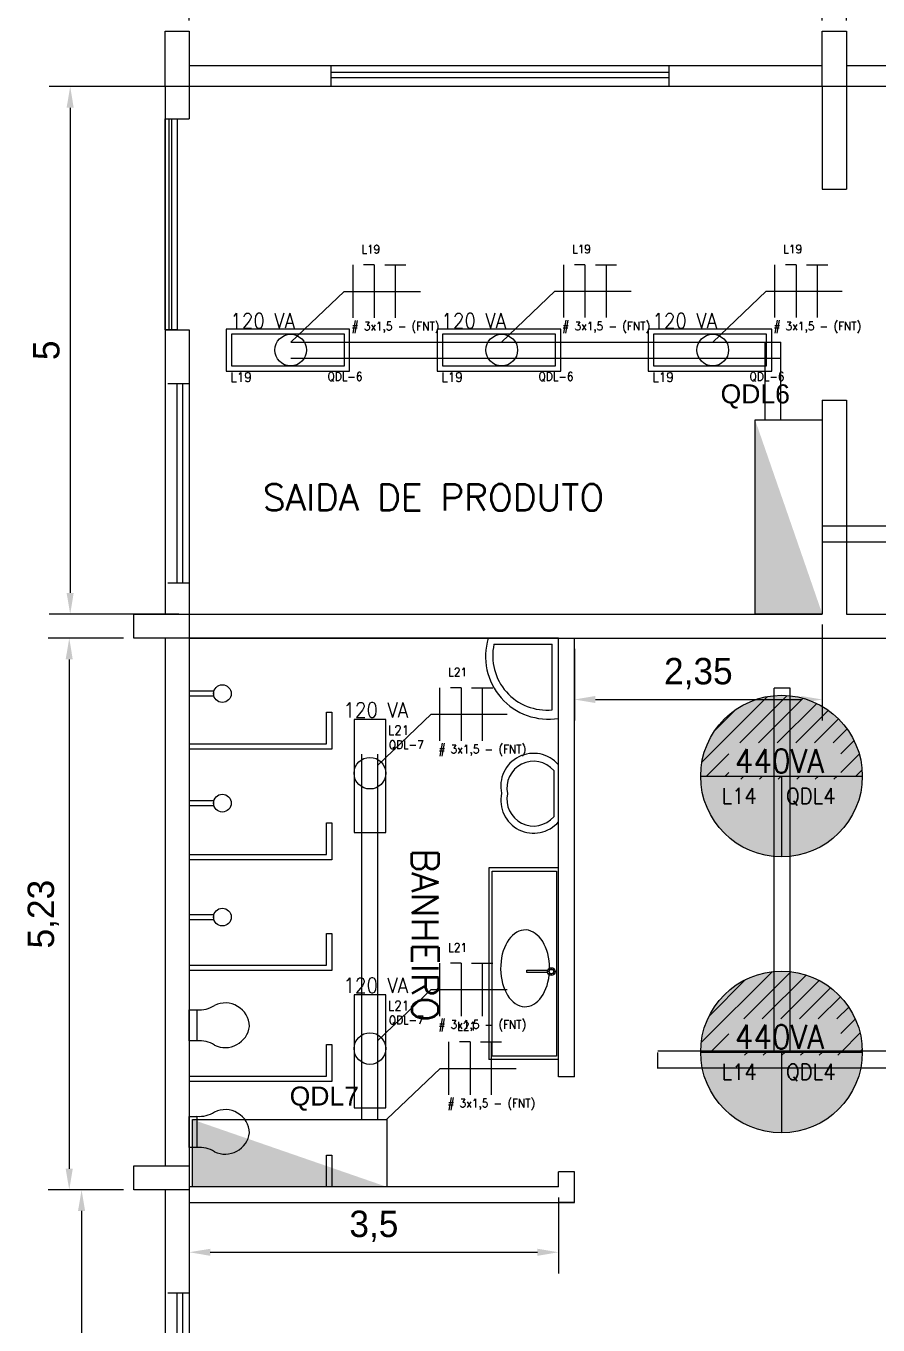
# Model space of a CAD drawing. Extents: x -646 to 641, y -139 to 322.
# Drawn here: x 355.22 to 363.3, y 49.09 to 61.4 of the extents above; entities that cross this region are included whole.
import ezdxf

# ---------------------------------------------------------------- set-up
doc = ezdxf.new("R2010")
doc.units = 0
doc.header["$MEASUREMENT"] = 0
for name, color, linetype in [('_ARQ', 5, 'Continuous'), ('_ARQ-TEXTO', 4, 'Continuous'), ('_COTAS', 4, 'Continuous'), ('_ELT-ELETROCALHAS', 1, 'Continuous'), ('_ELT-LUMINARIAS', 3, 'Continuous'), ('_ELT-LUMINÁRIA', 2, 'Continuous'), ('_ELT-MÁQUINAS', 3, 'Continuous'), ('_ELT-PONTO', 2, 'Continuous'), ('_ELT-PONTO-TEXTO', 4, 'Continuous'), ('ELET_FIAÇÃO', 1, 'Continuous')]:
    doc.layers.add(name, color=color, linetype=linetype)
doc.styles.add('textstyle3', font='romans')
doc.styles.add('textstyle4', font='arial.ttf')
doc.styles.add('textstyle6', font='Standard')
doc.dimstyles.new('QCADDimStyle', dxfattribs={"dimscale": 0, "dimtxt": 0.25, "dimasz": 0.2, "dimexe": 0.2, "dimexo": 0.1, "dimgap": 0.1, "dimtad": 1, "dimtxsty": 'Standard', "dimcen": 2.5, "dimadec": 1, "dimazin": 3, "dimtfac": 1, "dimtmove": 2, "dimatfit": 3, "dimarcsym": 0})

# ---------------------------------------------------------------- blocks, each defined once
blk = doc.blocks.new('*D42')
at = {"layer": '_COTAS', "color": 0, "linetype": 'Continuous', "lineweight": -2, "transparency": 16777216}
for p, q in [((362.997, 61.453), (362.997, 62.337)), ((368.997, 61.453), (368.997, 62.337)), ((368.797, 62.137), (363.197, 62.137))]:
    blk.add_line(p, q, dxfattribs=at)
at = {"layer": '_COTAS', "color": 0, "linetype": 'Continuous', "transparency": 16777216}
for points in [[(363.197, 62.171), (363.197, 62.104), (362.997, 62.137)], [(368.797, 62.171), (368.797, 62.104), (368.997, 62.137)]]:
    blk.add_solid(points, dxfattribs=at)
at = {"layer": 'DEFPOINTS', "color": 0, "linetype": 'Continuous', "transparency": 16777216}
for p in [(362.997, 62.137), (362.997, 61.353), (368.997, 61.353)]:
    blk.add_point(p, dxfattribs=at)
at = {"layer": '_COTAS', "color": 0, "linetype": 'Continuous', "transparency": 16777216, "insert": (365.997, 62.362), "char_height": 0.25, "attachment_point": 5}
blk.add_mtext('6', dxfattribs=at)
blk = doc.blocks.new('*D43')
at = {"layer": '_COTAS', "color": 0, "linetype": 'Continuous', "lineweight": -2, "transparency": 16777216}
for p, q in [((356.768, 61.453), (356.768, 62.291)), ((362.768, 61.453), (362.768, 62.291)), ((362.568, 62.091), (356.968, 62.091))]:
    blk.add_line(p, q, dxfattribs=at)
at = {"layer": '_COTAS', "color": 0, "linetype": 'Continuous', "transparency": 16777216}
for points in [[(356.968, 62.124), (356.968, 62.057), (356.768, 62.091)], [(362.568, 62.124), (362.568, 62.057), (362.768, 62.091)]]:
    blk.add_solid(points, dxfattribs=at)
at = {"layer": 'DEFPOINTS', "color": 0, "linetype": 'Continuous', "transparency": 16777216}
for p in [(356.768, 62.091), (356.768, 61.353), (362.768, 61.353)]:
    blk.add_point(p, dxfattribs=at)
at = {"layer": '_COTAS', "color": 0, "linetype": 'Continuous', "transparency": 16777216, "insert": (359.768, 62.316), "char_height": 0.25, "attachment_point": 5}
blk.add_mtext('6', dxfattribs=at)
blk = doc.blocks.new('*D44')
at = {"layer": '_COTAS', "color": 0, "linetype": 'Continuous', "lineweight": -2, "transparency": 16777216}
for p, q in [((356.668, 60.828), (355.44, 60.828)), ((355.64, 60.628), (355.64, 56.028)), ((356.668, 55.828), (355.44, 55.828))]:
    blk.add_line(p, q, dxfattribs=at)
at = {"layer": '_COTAS', "color": 0, "linetype": 'Continuous', "transparency": 16777216}
for points in [[(355.606, 60.628), (355.673, 60.628), (355.64, 60.828)], [(355.606, 56.028), (355.673, 56.028), (355.64, 55.828)]]:
    blk.add_solid(points, dxfattribs=at)
at = {"layer": 'DEFPOINTS', "color": 0, "linetype": 'Continuous', "transparency": 16777216}
for p in [(356.768, 60.828), (355.64, 55.828), (356.768, 55.828)]:
    blk.add_point(p, dxfattribs=at)
at = {"layer": '_COTAS', "color": 0, "linetype": 'Continuous', "transparency": 16777216, "insert": (355.415, 58.328), "char_height": 0.25, "attachment_point": 5, "rotation": 90}
blk.add_mtext('5', dxfattribs=at)
blk = doc.blocks.new('*D45')
at = {"layer": '_COTAS', "color": 0, "linetype": 'Continuous', "lineweight": -2, "transparency": 16777216}
for p, q in [((360.268, 50.299), (360.268, 49.579)), ((356.768, 50.149), (356.768, 49.579)), ((356.968, 49.779), (360.068, 49.779))]:
    blk.add_line(p, q, dxfattribs=at)
at = {"layer": '_COTAS', "color": 0, "linetype": 'Continuous', "transparency": 16777216}
for points in [[(356.968, 49.812), (356.968, 49.745), (356.768, 49.779)], [(360.068, 49.812), (360.068, 49.745), (360.268, 49.779)]]:
    blk.add_solid(points, dxfattribs=at)
at = {"layer": 'DEFPOINTS', "color": 0, "linetype": 'Continuous', "transparency": 16777216}
for p in [(360.268, 50.399), (356.768, 50.249), (360.268, 49.779)]:
    blk.add_point(p, dxfattribs=at)
at = {"layer": '_COTAS', "color": 0, "linetype": 'Continuous', "transparency": 16777216, "insert": (358.518, 50.025), "char_height": 0.25, "attachment_point": 5}
blk.add_mtext('3,5', dxfattribs=at)
blk = doc.blocks.new('*D46')
at = {"layer": '_COTAS', "color": 0, "linetype": 'Continuous', "lineweight": -2, "transparency": 16777216}
for p, q in [((356.144, 55.599), (355.431, 55.599)), ((355.631, 55.399), (355.631, 50.57)), ((356.144, 50.37), (355.431, 50.37))]:
    blk.add_line(p, q, dxfattribs=at)
at = {"layer": '_COTAS', "color": 0, "linetype": 'Continuous', "transparency": 16777216}
for points in [[(355.597, 55.399), (355.664, 55.399), (355.631, 55.599)], [(355.597, 50.57), (355.664, 50.57), (355.631, 50.37)]]:
    blk.add_solid(points, dxfattribs=at)
at = {"layer": 'DEFPOINTS', "color": 0, "linetype": 'Continuous', "transparency": 16777216}
for p in [(356.244, 55.599), (355.631, 50.37), (356.244, 50.37)]:
    blk.add_point(p, dxfattribs=at)
at = {"layer": '_COTAS', "color": 0, "linetype": 'Continuous', "transparency": 16777216, "insert": (355.385, 52.984), "char_height": 0.25, "attachment_point": 5, "rotation": 90}
blk.add_mtext('5,23', dxfattribs=at)
blk = doc.blocks.new('*D47')
at = {"layer": '_COTAS', "color": 0, "linetype": 'Continuous', "lineweight": -2, "transparency": 16777216}
for p, q in [((362.768, 55.728), (362.768, 54.818)), ((360.418, 55.499), (360.418, 54.818)), ((360.618, 55.018), (362.568, 55.018))]:
    blk.add_line(p, q, dxfattribs=at)
at = {"layer": '_COTAS', "color": 0, "linetype": 'Continuous', "transparency": 16777216}
for points in [[(360.618, 55.052), (360.618, 54.985), (360.418, 55.018)], [(362.568, 55.052), (362.568, 54.985), (362.768, 55.018)]]:
    blk.add_solid(points, dxfattribs=at)
at = {"layer": 'DEFPOINTS', "color": 0, "linetype": 'Continuous', "transparency": 16777216}
for p in [(362.768, 55.828), (360.418, 55.599), (362.768, 55.018)]:
    blk.add_point(p, dxfattribs=at)
at = {"layer": '_COTAS', "color": 0, "linetype": 'Continuous', "transparency": 16777216, "insert": (361.593, 55.264), "char_height": 0.25, "attachment_point": 5}
blk.add_mtext('2,35', dxfattribs=at)
blk = doc.blocks.new('*D48')
at = {"layer": '_COTAS', "color": 0, "linetype": 'Continuous', "lineweight": -2, "transparency": 16777216}
for p, q in [((356.144, 50.37), (355.548, 50.37)), ((355.748, 50.17), (355.748, 22.619)), ((356.668, 22.419), (355.548, 22.419))]:
    blk.add_line(p, q, dxfattribs=at)
at = {"layer": '_COTAS', "color": 0, "linetype": 'Continuous', "transparency": 16777216}
for points in [[(355.714, 50.17), (355.781, 50.17), (355.748, 50.37)], [(355.714, 22.619), (355.781, 22.619), (355.748, 22.419)]]:
    blk.add_solid(points, dxfattribs=at)
at = {"layer": 'DEFPOINTS', "color": 0, "linetype": 'Continuous', "transparency": 16777216}
for p in [(356.244, 50.37), (355.748, 22.419), (356.768, 22.419)]:
    blk.add_point(p, dxfattribs=at)
at = {"layer": '_COTAS', "color": 0, "linetype": 'Continuous', "transparency": 16777216, "insert": (355.502, 36.394), "char_height": 0.25, "attachment_point": 5, "rotation": 90}
blk.add_mtext('27,95', dxfattribs=at)
blk = doc.blocks.new('LUM_ RS-812')
at = {"layer": '_ELT-LUMINÁRIA', "linetype": 'Continuous'}
for p, q in [((0.5582, 0.2), (-0.6121, 0.2)), ((-0.6121, 0.2), (-0.6121, -0.2)), ((0.5082, 0.15), (-0.5621, 0.15)), ((-0.5621, 0.15), (-0.5621, -0.15)), ((0.5082, -0.15), (0.5082, 0.15)), ((0.5582, -0.2), (0.5582, 0.2)), ((-0.6121, -0.2), (0.5582, -0.2)), ((-0.5621, -0.15), (0.5082, -0.15))]:
    blk.add_line(p, q, dxfattribs=at)
blk.add_circle((0, 0), 0.15, dxfattribs=at)
at = {"layer": '_ELT-LUMINÁRIA', "linetype": 'Continuous', "style": 'textstyle4'}
for tag, p, height in [('P', (-0.5726, 0.2094), 0.14), ('C', (-0.5724, -0.3018), 0.091), ('A', (0.3489, -0.2902), 0.08)]:
    blk.add_attdef(tag, p, '', height=height, dxfattribs=at)
blk = doc.blocks.new('Lum_TMS 426')
at = {"layer": '_ELT-LUMINÁRIA', "linetype": 'Continuous'}
for p, q in [((-0.15, 0.5082), (-0.15, -0.5621)), ((0.15, 0.5082), (-0.15, 0.5082)), ((0.15, -0.5621), (0.15, 0.5082)), ((-0.15, -0.5621), (0.15, -0.5621))]:
    blk.add_line(p, q, dxfattribs=at)
blk.add_circle((0, 0), 0.15, dxfattribs=at)
at = {"layer": '_ELT-LUMINÁRIA', "linetype": 'Continuous', "style": 'textstyle4'}
for tag, p, height in [('P', (-0.2514, 0.5294), 0.14), ('C', (0.1706, 0.3619), 0.091), ('A', (0.1803, 0.2295), 0.08)]:
    blk.add_attdef(tag, p, '', height=height, dxfattribs=at)
blk = doc.blocks.new('FIACAO_LUM_ELETRO_DIR')
at = {"layer": 'ELET_FIAÇÃO', "color": 4, "linetype": 'Continuous'}
for p, q in [((0.589, 0.233), (0.589, 0.733)), ((0.789, 0.733), (0.689, 0.733)), ((0.789, 0.733), (0.789, 0.233)), ((0.889, 0.733), (1.089, 0.733)), ((0.989, 0.733), (0.989, 0.233))]:
    blk.add_line(p, q, dxfattribs=at)
at = {"layer": 'ELET_FIAÇÃO', "color": 7, "linetype": 'Continuous'}
for points in [[(0.505, 0.483), (0, 0)], [(0.505, 0.483), (1.227, 0.483)]]:
    blk.add_lwpolyline(points, dxfattribs=at)
at = {"layer": 'ELET_FIAÇÃO', "color": 4, "linetype": 'Continuous', "style": 'textstyle4'}
for tag, p in [('C', (0.668, 0.843)), ('B', (0.575, 0.113))]:
    blk.add_attdef(tag, p, '', height=0.08, dxfattribs=at)
blk = doc.blocks.new('LAMP_Recapagem')
at = {"true_color": 0xffffff}
h = blk.add_hatch(color=7, dxfattribs=at)
h.dxf.hatch_style = 1
edge = h.paths.add_edge_path()
edge.add_arc((0, 0), 0.766, 0, 360)
at = {"layer": '_ELT-LUMINARIAS', "linetype": 'Continuous', "transparency": 33554687}
h = blk.add_hatch(dxfattribs=at)
h.set_pattern_fill('ANSI31', color=256, style=0, pattern_type=0)
h.set_pattern_definition([(45, (-325.58795, -41.82564), (-0.08838835, 0.08838835), [])])
edge = h.paths.add_edge_path(flags=0)
edge.add_line((-0.766, 0), (0.766, 0))
edge.add_arc((0, 0), 0.766, 0, 180)
h.paths.add_polyline_path([(-0.5, -0.03), (0.562, -0.03), (0.562, 0.315), (-0.5, 0.315)], flags=0)
at = {"layer": '_ELT-LUMINARIAS', "linetype": 'Continuous'}
blk.add_circle((0, 0), 0.766, dxfattribs=at)
at = {"layer": '_ELT-MÁQUINAS', "linetype": 'Continuous'}
for p, q in [((-0.766, 0), (0.766, 0)), ((0, 0), (0, -0.766))]:
    blk.add_line(p, q, dxfattribs=at)
at = {"layer": '_ELT-LUMINARIAS', "linetype": 'Continuous', "style": 'textstyle4'}
for tag, p, height in [('990VA', (-0.442, 0.031), 0.226), ('L34', (-0.568, -0.263), 0.15), ('QDL5', (0.044, -0.263), 0.15)]:
    blk.add_attdef(tag, p, '', height=height, dxfattribs=at)

msp = doc.modelspace()

# ---------------------------------------------------------------- hatches: boundary and pattern name
at = {"layer": '_ELT-PONTO', "linetype": 'Continuous', "transparency": 33554687}
for points in [[(362.131, 57.668), (362.768, 55.828), (362.131, 55.828)], [(358.64, 50.399), (356.8, 51.036), (356.8, 50.399)]]:
    msp.add_hatch(color=256, dxfattribs=at).paths.add_polyline_path(points)

# ---------------------------------------------------------------- linework, layer by layer
at = {"layer": '_ARQ'}
for p, q in [((356.768, 61.028), (362.768, 61.028)), ((358.112, 60.828), (358.112, 61.031)), ((358.112, 60.966), (361.309, 60.966)), ((361.312, 61.031), (361.312, 60.828)), ((362.997, 61.028), (368.997, 61.028)), ((356.539, 60.828), (356.539, 55.828)), ((358.112, 60.913), (361.309, 60.913)), ((356.565, 58.015), (356.768, 58.015)), ((356.65, 58.015), (356.65, 56.124)), ((356.703, 58.015), (356.703, 56.124)), ((356.768, 56.121), (356.565, 56.121)), ((356.539, 55.599), (356.539, 50.599)), ((356.768, 55.599), (356.768, 47.249)), ((360.268, 55.599), (356.768, 55.599)), ((360.268, 51.441), (360.268, 55.599)), ((360.418, 51.441), (360.418, 55.599)), ((356.768, 55.099), (356.998, 55.099)), ((356.998, 55.049), (356.774, 55.049)), ((356.998, 55.099), (356.998, 55.049)), ((358.068, 54.599), (358.068, 54.899)), ((358.068, 54.899), (358.118, 54.899)), ((358.118, 54.899), (358.118, 54.549)), ((356.768, 54.599), (358.068, 54.599)), ((358.118, 54.549), (356.768, 54.549)), ((356.768, 54.061), (356.998, 54.061)), ((356.998, 54.061), (356.998, 54.011)), ((356.998, 54.011), (356.774, 54.011)), ((358.068, 53.849), (358.118, 53.849)), ((358.068, 53.549), (358.068, 53.849)), ((358.118, 53.849), (358.118, 53.499)), ((356.768, 53.549), (358.068, 53.549)), ((358.118, 53.499), (356.768, 53.499)), ((359.607, 53.424), (359.607, 51.607)), ((360.268, 53.424), (359.607, 53.424)), ((356.768, 52.981), (356.998, 52.981)), ((356.998, 52.981), (356.998, 52.931)), ((356.998, 52.931), (356.774, 52.931)), ((358.068, 52.799), (358.118, 52.799)), ((358.068, 52.499), (358.068, 52.799)), ((358.118, 52.799), (358.118, 52.449)), ((356.768, 52.499), (358.068, 52.499)), ((358.118, 52.449), (356.768, 52.449)), ((358.068, 51.449), (358.068, 51.749)), ((358.068, 51.749), (358.118, 51.749)), ((358.118, 51.749), (358.118, 51.399)), ((360.268, 51.607), (359.607, 51.607)), ((356.768, 51.449), (358.068, 51.449)), ((358.118, 51.399), (356.768, 51.399)), ((360.418, 51.441), (360.268, 51.441)), ((358.068, 50.699), (358.118, 50.699)), ((358.068, 50.399), (358.068, 50.699)), ((358.118, 50.699), (358.118, 50.399)), ((360.418, 50.541), (360.268, 50.541)), ((356.539, 50.37), (356.539, 45.37)), ((360.268, 50.399), (356.768, 50.399)), ((356.768, 50.249), (360.418, 50.249)), ((360.418, 50.249), (360.268, 50.249)), ((356.565, 49.393), (356.768, 49.393)), ((356.65, 49.393), (356.65, 46.196)), ((356.703, 49.393), (356.703, 46.196))]:
    msp.add_line(p, q, dxfattribs=at)
at = {"layer": '_ARQ', "linetype": 'Continuous'}
for p, q in [((393.914, 60.828), (356.768, 60.828)), ((356.768, 60.828), (356.768, 60.522)), ((362.768, 60.828), (362.768, 59.855)), ((362.997, 60.828), (362.997, 59.855)), ((356.539, 60.522), (356.768, 60.522)), ((356.578, 58.522), (356.578, 60.522)), ((356.604, 58.522), (356.604, 60.522)), ((362.768, 59.855), (362.997, 59.855)), ((356.539, 58.522), (356.768, 58.522)), ((356.768, 58.522), (356.768, 21.959)), ((362.768, 57.855), (362.768, 55.828)), ((362.768, 57.855), (362.997, 57.855)), ((362.997, 57.855), (362.997, 55.828)), ((356.768, 55.828), (362.768, 55.828)), ((362.997, 55.828), (368.997, 55.828)), ((356.768, 55.599), (369.226, 55.599)), ((359.656, 55.542), (360.208, 55.542)), ((360.208, 54.92), (360.208, 55.542)), ((360.418, 55.499), (360.418, 54.906)), ((360.223, 54.345), (360.223, 53.907)), ((360.173, 52.465), (360.184, 52.454)), ((360.174, 52.466), (360.185, 52.455)), ((360.175, 52.467), (360.186, 52.456)), ((360.198, 52.461), (360.198, 52.477)), ((360.2, 52.461), (360.2, 52.477)), ((360.201, 52.461), (360.201, 52.477)), ((360.213, 52.455), (360.225, 52.467)), ((360.214, 52.454), (360.226, 52.466)), ((360.215, 52.454), (360.227, 52.465)), ((359.969, 52.453), (360.166, 52.453)), ((359.969, 52.431), (359.969, 52.453)), ((360.165, 52.431), (359.969, 52.431)), ((360.179, 52.442), (360.163, 52.442)), ((360.179, 52.44), (360.163, 52.44)), ((360.179, 52.439), (360.163, 52.439)), ((360.173, 52.416), (360.184, 52.427)), ((360.174, 52.415), (360.185, 52.426)), ((360.175, 52.414), (360.186, 52.425)), ((360.198, 52.404), (360.198, 52.42)), ((360.2, 52.404), (360.2, 52.42)), ((360.201, 52.404), (360.201, 52.42)), ((360.213, 52.425), (360.224, 52.414)), ((360.214, 52.426), (360.225, 52.415)), ((360.215, 52.427), (360.226, 52.415)), ((360.22, 52.442), (360.236, 52.442)), ((360.22, 52.44), (360.236, 52.44)), ((360.22, 52.439), (360.236, 52.439)), ((360.268, 50.399), (360.268, 50.541)), ((360.418, 50.249), (360.418, 50.541))]:
    msp.add_line(p, q, dxfattribs=at)
at = {"layer": '_ARQ'}
for points in [[(356.768, 61.353), (356.768, 60.828), (356.539, 60.828), (356.539, 61.353)], [(362.997, 61.353), (362.997, 60.828), (362.768, 60.828), (362.768, 61.353)], [(356.244, 55.828), (356.768, 55.828), (356.768, 55.599), (356.244, 55.599)], [(356.841, 52.078), (356.841, 51.783), (356.768, 51.783), (356.768, 52.078)], [(356.841, 51.067), (356.841, 50.772), (356.768, 50.772), (356.768, 51.067)], [(356.244, 50.599), (356.768, 50.599), (356.768, 50.37), (356.244, 50.37)]]:
    msp.add_lwpolyline(points, close=True, dxfattribs=at)
at = {"layer": '_ARQ', "linetype": 'Continuous'}
for points in [[(356.539, 60.522), (356.653, 60.522), (356.653, 58.522), (356.539, 58.522)], [(359.638, 53.392), (360.248, 53.392), (360.248, 51.638), (359.638, 51.638)]]:
    msp.add_lwpolyline(points, close=True, dxfattribs=at)
at = {"layer": '_ARQ'}
for centre in [(357.082, 55.074), (357.082, 54.036), (357.082, 52.956)]:
    msp.add_circle(centre, 0.0841, dxfattribs=at)
at = {"layer": '_ARQ', "linetype": 'Continuous'}
for radius in [0.0363, 0.0206]:
    msp.add_circle((360.2, 52.44), radius, dxfattribs=at)
for centre, radius, start, end in [((360.172, 55.428), 0.596, 163.3317, 279.2567), ((360.158, 55.432), 0.514, 167.6282, 275.6183)]:
    msp.add_arc(centre, radius, start, end, dxfattribs=at)
at = {"layer": '_ARQ'}
for centre, radius, start, end in [((360.031, 54.197), 0.311, 40.5713, 192.607), ((360.031, 54.181), 0.252, 40.5713, 192.607), ((360.032, 54.062), 0.311, 167.4754, 319.5111), ((360.031, 54.071), 0.252, 167.4754, 319.5111), ((356.865, 52.342), 0.265, 264.7974, 302.622), ((357.109, 51.911), 0.231, 2.7533, 115.848), ((357.109, 51.952), 0.233, 244.4474, 352.0129), ((356.865, 51.519), 0.265, 57.378, 95.2026), ((356.865, 51.332), 0.265, 264.7974, 302.622), ((357.109, 50.9), 0.231, 2.7533, 115.848), ((357.109, 50.942), 0.233, 244.4474, 352.0129), ((356.865, 50.508), 0.265, 57.378, 95.2026)]:
    msp.add_arc(centre, radius, start, end, dxfattribs=at)
at = {"layer": '_ARQ', "linetype": 'Continuous'}
msp.add_ellipse((359.951, 52.47), major_axis=(0, -0.364), ratio=0.6369, start_param=1.574969, end_param=7.687357, dxfattribs=at)
at = {"layer": '_ELT-ELETROCALHAS', "linetype": 'Continuous'}
for p, q in [((357.73, 58.405), (362.375, 58.405)), ((362.225, 57.668), (362.225, 58.405)), ((362.375, 57.668), (362.375, 58.405)), ((357.73, 58.255), (362.375, 58.255)), ((362.768, 56.663), (369.288, 56.663)), ((362.768, 56.513), (369.288, 56.513)), ((362.312, 51.677), (362.312, 55.126)), ((362.462, 55.125), (362.312, 55.126)), ((362.462, 51.677), (362.462, 55.125)), ((358.405, 51.036), (358.405, 54.5)), ((358.555, 51.036), (358.555, 54.5)), ((383.094, 51.682), (361.208, 51.685)), ((361.208, 51.522), (361.208, 51.673)), ((383.094, 51.526), (361.208, 51.523))]:
    msp.add_line(p, q, dxfattribs=at)
at = {"layer": '_ELT-PONTO', "linetype": 'Continuous'}
for points in [[(362.131, 55.828), (362.131, 57.668), (362.768, 57.668), (362.768, 55.828)], [(356.8, 50.399), (356.8, 51.036), (358.64, 51.036), (358.64, 50.399)]]:
    msp.add_lwpolyline(points, close=True, dxfattribs=at)

# ---------------------------------------------------------------- block references
at = {"layer": '_ELT-ELETROCALHAS', "linetype": 'Continuous'}
ref = msp.add_blockref('FIACAO_LUM_ELETRO_DIR', (357.732, 58.404), dxfattribs=at)
ref.add_attrib('C', 'L19', (358.4, 59.247), dxfattribs={"layer": 'ELET_FIAÇÃO', "color": 4, "linetype": 'Continuous', "height": 0.08, "style": 'textstyle6'})
ref.add_attrib('B', '# 3x1,5 - (FNT)', (358.307, 58.517), dxfattribs={"layer": 'ELET_FIAÇÃO', "color": 4, "linetype": 'Continuous', "height": 0.08, "style": 'textstyle6'})
ref = msp.add_blockref('FIACAO_LUM_ELETRO_DIR', (359.729, 58.405), dxfattribs=at)
ref.add_attrib('C', 'L19', (360.397, 59.248), dxfattribs={"layer": 'ELET_FIAÇÃO', "color": 4, "linetype": 'Continuous', "height": 0.08, "style": 'textstyle6'})
ref.add_attrib('B', '# 3x1,5 - (FNT)', (360.304, 58.518), dxfattribs={"layer": 'ELET_FIAÇÃO', "color": 4, "linetype": 'Continuous', "height": 0.08, "style": 'textstyle6'})
ref = msp.add_blockref('FIACAO_LUM_ELETRO_DIR', (361.73, 58.405), dxfattribs=at)
ref.add_attrib('C', 'L19', (362.398, 59.248), dxfattribs={"layer": 'ELET_FIAÇÃO', "color": 4, "linetype": 'Continuous', "height": 0.08, "style": 'textstyle6'})
ref.add_attrib('B', '# 3x1,5 - (FNT)', (362.305, 58.518), dxfattribs={"layer": 'ELET_FIAÇÃO', "color": 4, "linetype": 'Continuous', "height": 0.08, "style": 'textstyle6'})
ref = msp.add_blockref('FIACAO_LUM_ELETRO_DIR', (358.555, 54.395), dxfattribs=at)
ref.add_attrib('C', 'L21', (359.223, 55.238), dxfattribs={"layer": 'ELET_FIAÇÃO', "color": 4, "linetype": 'Continuous', "height": 0.08, "style": 'textstyle6'})
ref.add_attrib('B', '# 3x1,5 - (FNT)', (359.13, 54.508), dxfattribs={"layer": 'ELET_FIAÇÃO', "color": 4, "linetype": 'Continuous', "height": 0.08, "style": 'textstyle6'})
ref = msp.add_blockref('FIACAO_LUM_ELETRO_DIR', (358.555, 51.785), dxfattribs=at)
ref.add_attrib('C', 'L21', (359.223, 52.628), dxfattribs={"layer": 'ELET_FIAÇÃO', "color": 4, "linetype": 'Continuous', "height": 0.08, "style": 'textstyle6'})
ref.add_attrib('B', '# 3x1,5 - (FNT)', (359.13, 51.898), dxfattribs={"layer": 'ELET_FIAÇÃO', "color": 4, "linetype": 'Continuous', "height": 0.08, "style": 'textstyle6'})
ref = msp.add_blockref('FIACAO_LUM_ELETRO_DIR', (358.64, 51.039), dxfattribs=at)
ref.add_attrib('C', 'L21', (359.308, 51.882), dxfattribs={"layer": 'ELET_FIAÇÃO', "color": 4, "linetype": 'Continuous', "height": 0.08, "style": 'textstyle6'})
ref.add_attrib('B', '# 3x1,5 - (FNT)', (359.215, 51.152), dxfattribs={"layer": 'ELET_FIAÇÃO', "color": 4, "linetype": 'Continuous', "height": 0.08, "style": 'textstyle6'})
at = {"layer": '_ELT-LUMINARIAS', "linetype": 'Continuous'}
ref = msp.add_blockref('LAMP_Recapagem', (362.381, 54.292), dxfattribs=at)
ref.add_attrib('L34', 'L14', (361.813, 54.029), dxfattribs={"linetype": 'Continuous', "height": 0.1501, "style": 'textstyle6'})
ref.add_attrib('QDL5', 'QDL4', (362.425, 54.029), dxfattribs={"linetype": 'Continuous', "height": 0.1501, "style": 'textstyle6'})
ref.add_attrib('990VA', '440VA', (361.939, 54.323), dxfattribs={"linetype": 'Continuous', "height": 0.2256, "style": 'textstyle6'})
ref = msp.add_blockref('LAMP_Recapagem', (362.381, 51.677), dxfattribs=at)
ref.add_attrib('L34', 'L14', (361.813, 51.414), dxfattribs={"linetype": 'Continuous', "height": 0.1501, "style": 'textstyle6'})
ref.add_attrib('QDL5', 'QDL4', (362.425, 51.414), dxfattribs={"linetype": 'Continuous', "height": 0.1501, "style": 'textstyle6'})
ref.add_attrib('990VA', '440VA', (361.939, 51.708), dxfattribs={"linetype": 'Continuous', "height": 0.2256, "style": 'textstyle6'})
at = {"layer": '_ELT-LUMINÁRIA', "linetype": 'Continuous'}
ref = msp.add_blockref('LUM_ RS-812', (357.73, 58.33), dxfattribs=at)
ref.add_attrib('C', 'L19', (357.158, 58.028), dxfattribs={"linetype": 'Continuous', "height": 0.091, "style": 'textstyle6'})
ref.add_attrib('A', 'QDL-6', (358.079, 58.04), dxfattribs={"linetype": 'Continuous', "height": 0.08, "style": 'textstyle6'})
ref.add_attrib('P', '120 VA', (357.157, 58.539), dxfattribs={"linetype": 'Continuous', "height": 0.14, "style": 'textstyle6'})
ref = msp.add_blockref('LUM_ RS-812', (359.73, 58.33), dxfattribs=at)
ref.add_attrib('C', 'L19', (359.158, 58.028), dxfattribs={"linetype": 'Continuous', "height": 0.091, "style": 'textstyle6'})
ref.add_attrib('A', 'QDL-6', (360.079, 58.04), dxfattribs={"linetype": 'Continuous', "height": 0.08, "style": 'textstyle6'})
ref.add_attrib('P', '120 VA', (359.157, 58.539), dxfattribs={"linetype": 'Continuous', "height": 0.14, "style": 'textstyle6'})
ref = msp.add_blockref('LUM_ RS-812', (361.73, 58.33), dxfattribs=at)
ref.add_attrib('C', 'L19', (361.158, 58.028), dxfattribs={"linetype": 'Continuous', "height": 0.091, "style": 'textstyle6'})
ref.add_attrib('A', 'QDL-6', (362.079, 58.04), dxfattribs={"linetype": 'Continuous', "height": 0.08, "style": 'textstyle6'})
ref.add_attrib('P', '120 VA', (361.157, 58.539), dxfattribs={"linetype": 'Continuous', "height": 0.14, "style": 'textstyle6'})
ref = msp.add_blockref('Lum_TMS 426', (358.48, 54.32), dxfattribs=at)
ref.add_attrib('C', 'L21', (358.651, 54.682), dxfattribs={"linetype": 'Continuous', "height": 0.091, "style": 'textstyle6'})
ref.add_attrib('A', 'QDL-7', (358.66, 54.55), dxfattribs={"linetype": 'Continuous', "height": 0.08, "style": 'textstyle6'})
ref.add_attrib('P', '120 VA', (358.229, 54.849), dxfattribs={"linetype": 'Continuous', "height": 0.14, "style": 'textstyle6'})
ref = msp.add_blockref('Lum_TMS 426', (358.48, 51.71), dxfattribs=at)
ref.add_attrib('C', 'L21', (358.651, 52.072), dxfattribs={"linetype": 'Continuous', "height": 0.091, "style": 'textstyle6'})
ref.add_attrib('A', 'QDL-7', (358.66, 51.94), dxfattribs={"linetype": 'Continuous', "height": 0.08, "style": 'textstyle6'})
ref.add_attrib('P', '120 VA', (358.229, 52.239), dxfattribs={"linetype": 'Continuous', "height": 0.14, "style": 'textstyle6'})

# ---------------------------------------------------------------- texts
at = {"layer": '_ARQ-TEXTO', "style": 'textstyle3'}
msp.add_text('SAIDA DE PRODUTO', height=0.25, dxfattribs=at).set_placement((357.466, 56.809))
msp.add_text('BANHEIRO', height=0.25, rotation=270, dxfattribs=at).set_placement((358.879, 53.604))
at = {"layer": '_ELT-PONTO-TEXTO', "linetype": 'Continuous', "char_height": 0.18, "width": 2, "attachment_point": 7, "style": 'textstyle4'}
for s, insert in [('QDL6', (361.804, 57.776)), ('QDL7', (357.72, 51.12))]:
    msp.add_mtext(s, dxfattribs=dict(at, insert=insert))

# ---------------------------------------------------------------- dimensions: what is measured, and where the dimension line sits
at = {"layer": '_COTAS', "linetype": 'Continuous'}
for base, p1, p2, picture, middle in [((356.768, 62.091), (362.768, 61.353), (356.768, 61.353), '*D43', (359.768, 62.316)), ((362.997, 62.137), (368.997, 61.353), (362.997, 61.353), '*D42', (365.997, 62.362)), ((362.768, 55.018), (360.418, 55.599), (362.768, 55.828), '*D47', (361.593, 55.264)), ((360.268, 49.779), (356.768, 50.249), (360.268, 50.399), '*D45', (358.518, 50.025))]:
    dim = msp.add_linear_dim(base=base, p1=p1, p2=p2, dimstyle='QCADDimStyle', override={"dimscale": 1, "dimtoh": 0, "dimsah": 1, "dimcen": 0.2, "dimtdec": 2, "dimtofl": 1}, dxfattribs=at)
    dim.commit()
    dim.dimension.update_dxf_attribs({"geometry": picture, "text_midpoint": middle})
for base, p1, p2, picture, middle in [((355.64, 55.828), (356.768, 60.828), (356.768, 55.828), '*D44', (355.415, 58.328)), ((355.631, 50.37), (356.244, 55.599), (356.244, 50.37), '*D46', (355.385, 52.984)), ((355.748, 22.419), (356.244, 50.37), (356.768, 22.419), '*D48', (355.502, 36.394))]:
    dim = msp.add_linear_dim(base=base, p1=p1, p2=p2, angle=90, dimstyle='QCADDimStyle', override={"dimscale": 1, "dimtoh": 0, "dimsah": 1, "dimcen": 0.2, "dimtdec": 2, "dimtofl": 1}, dxfattribs=at)
    dim.commit()
    dim.dimension.update_dxf_attribs({"geometry": picture, "text_midpoint": middle})

doc.saveas('drawing.dxf')
